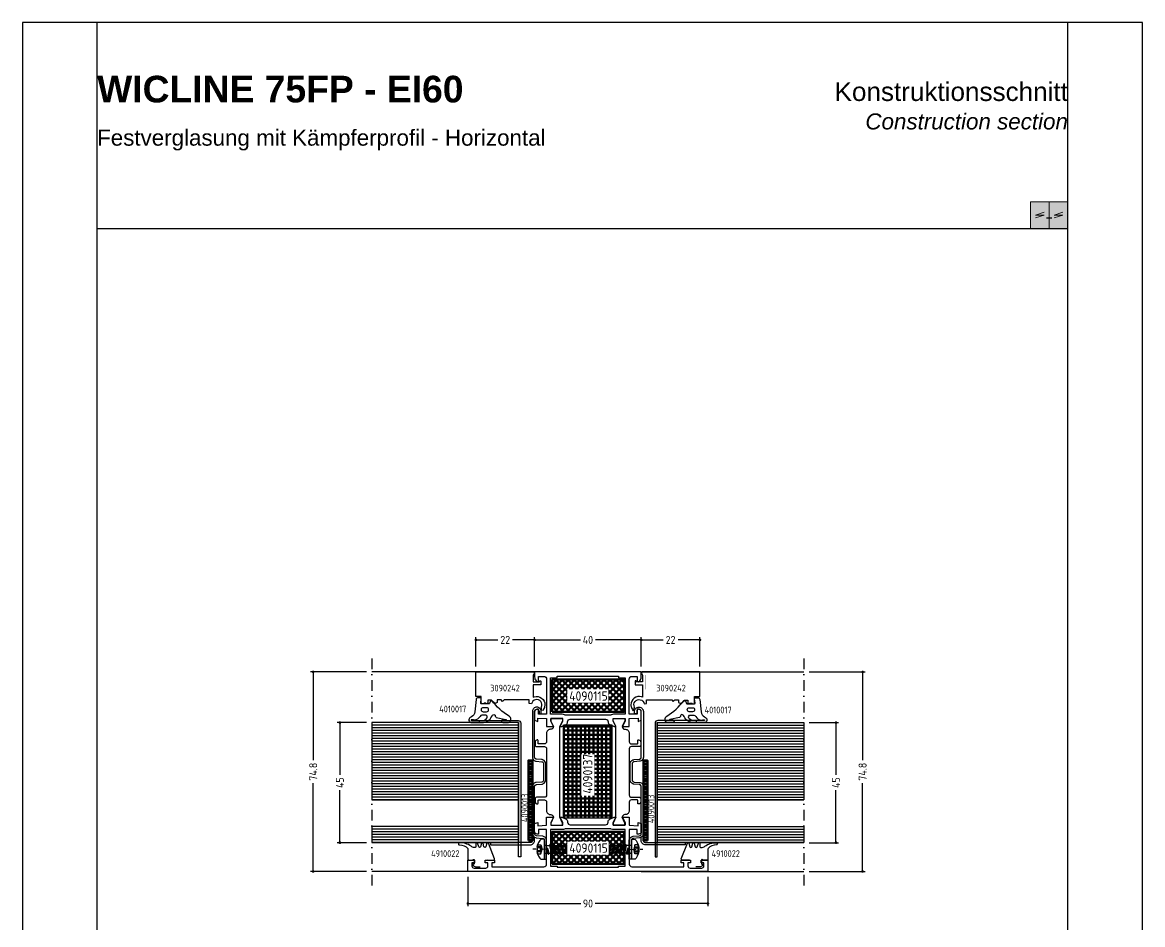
# Model space of a CAD drawing. Header units: millimetres. Extents: x 415 to 4125, y 1522 to 2116.
# Drawn here: x 1354.6 to 1774.6, y 1777.7 to 2115.9 of the extents above; entities that cross this region are included whole.
import ezdxf

# ---------------------------------------------------------------- set-up
doc = ezdxf.new("R2010")
doc.units = ezdxf.units.MM
for name, pattern in [('AM_ISO02W050', [7.5, 6, -1.5]), ('AM_ISO08W050', [18, 12, -1.5, 3, -1.5]), ('DASHDOT', [8, 4, -2, 0, -2])]:
    doc.linetypes.add(name, pattern=pattern)
for name, color, linetype in [('04TXT', 2, 'Continuous'), ('AM_1', 2, 'Continuous'), ('AM_3', 6, 'AM_ISO02W050'), ('AM_6', 2, 'Continuous'), ('AM_7', 4, 'AM_ISO08W050'), ('CENTER', 7, 'Continuous'), ('DUENN', 7, 'Continuous'), ('GLAS', 7, 'Continuous'), ('PROFILE', 7, 'Continuous'), ('TEXT', 7, 'Continuous'), ('THICKNESS2', 7, 'Continuous'), ('WBC-GER-ENG', 7, 'Continuous')]:
    doc.layers.add(name, color=color, linetype=linetype)
for name, color, linetype, lineweight in [('AM_0', 7, 'Continuous', 50), ('AM_5', 3, 'Continuous', 25), ('AM_C', 2, 'Continuous', 50), ('AM_D', 7, 'Continuous', 50), ('Cont2', 2, 'Continuous', 25), ('Cont3', 70, 'Continuous', 18), ('Cont4', 10, 'Continuous', 13)]:
    doc.layers.add(name, color=color, linetype=linetype, lineweight=lineweight)
doc.layers.add('BOUND_EXT', color=30, linetype='Continuous', plot=False)
doc.layers.add('BOUND_INT', color=30, linetype='Continuous', plot=False)
doc.styles.add('HBS_DIMTEXTSTYLE', font='isocp.shx')
doc.styles.get("Standard").update_dxf_attribs({"font": 'ISOCP.SHX'})
doc.styles.add('SWISS', font='swiss.ttf')
doc.styles.add('SWISSB', font='swissb.ttf')
doc.dimstyles.new('HBS_Cata_1-1', dxfattribs={"dimtxt": 3, "dimasz": 1, "dimexe": 1, "dimexo": 2, "dimgap": 1, "dimtad": 0, "dimtoh": 1, "dimdec": 1, "dimdsep": 46, "dimtxsty": 'HBS_DIMTEXTSTYLE', "dimblk": 'DOT', "dimcen": 0, "dimclrd": 256, "dimclre": 256, "dimclrt": 2, "dimadec": 0, "dimazin": 2, "dimtp": 0.1, "dimtm": 0.1, "dimtfac": 0.7, "dimtdec": 1, "dimtmove": 0, "dimatfit": 3, "dimldrblk": 'NONE', "dimfxl": 1, "dimlwd": -1, "dimlwe": -1, "dimarcsym": 1})

# ---------------------------------------------------------------- blocks, each defined once
blk = doc.blocks.new('$$_EX')
at = {"layer": 'BOUND_EXT'}
for p, q in [((210, 297), (0, 297)), ((0, 297), (0, 0)), ((210, 0), (210, 297)), ((0, 0), (210, 0))]:
    blk.add_line(p, q, dxfattribs=at)
blk = doc.blocks.new('WI1910175_255_255')
at = {"linetype": 'Continuous'}
for points in [[(17.7, 0.221601), (17.7, -6.6, 0.414214), (18.7, -7.6), (18.856087, -7.6, -0.294108), (19.766453, -8.186197), (20.5, -9.8), (20.5, -9.8), (20.5, -10.5), (18.3, -9.5), (17.5, -9.5), (17.5, -13.9), (18.3, -13.9), (20.5, -12.9), (20.5, -15.499999), (17.5, -15.5), (17.279263, -18.8), (18.58563, -18.8), (18.148865, -20), (15.2, -20, -0.414214), (14.2, -19), (14.2, -18.5), (15.9, -18.5), (15.9, -15.5), (3, -15.5, 0.414214), (2, -16.5), (2, -36), (3.5, -36), (3.5, -35), (4.5, -35), (4.5, -38.5), (3.5, -38.5), (3.5, -37.5), (2.3, -37.5, 0.414214), (1.5, -38.3), (1.5, -42.7, 0.414214), (2.3, -43.5), (3.5, -43.5), (3.5, -42.5), (4.5, -42.5), (4.5, -45), (0.2, -45), (0.2, 45), (4.5, 45), (4.5, 42.5), (3.5, 42.5), (3.5, 43.5), (2.3, 43.5, 0.414214), (1.5, 42.7), (1.5, 38.3, 0.414214), (2.3, 37.5), (3.5, 37.5), (3.5, 38.5), (4.5, 38.5), (4.5, 35), (3.5, 35), (3.5, 36), (2, 36), (2, 16.5, 0.414214), (3, 15.5), (15.9, 15.5), (15.9, 18.5), (14.2, 18.5), (14.2, 19, -0.414214), (15.2, 20), (18.148865, 20), (18.58563, 18.8), (17.279263, 18.8), (17.5, 15.5), (20.5, 15.499999), (20.5, 12.9), (18.3, 13.9), (17.5, 13.9), (17.5, 9.5), (18.3, 9.5), (20.5, 10.5), (20.5, 9.8), (19.766453, 8.186197, -0.294108), (18.856087, 7.6), (18.7, 7.6, 0.414214), (17.7, 6.6), (17.7, 0.221601)], [(57.3, -0.17892), (57.3, -6.6, -0.414214), (56.3, -7.6), (56.143913, -7.6, 0.294108), (55.233547, -8.186197), (54.5, -9.8), (54.5, -9.8), (54.5, -10.5), (56.7, -9.5), (57.5, -9.5), (57.5, -13.9), (56.7, -13.9), (54.5, -12.9), (54.5, -15.499999), (57.5, -15.5), (57.720737, -18.8), (56.41437, -18.8), (56.851135, -20), (60, -20, 0.414214), (61, -19), (61, -18.5), (59.1, -18.5), (59.1, -15.5), (72.3, -15.5, -0.414214), (73.3, -16.5), (73.3, -18.5), (71.5, -18.5), (71.287868, -19.012132), (71.689949, -19.414214, 0.198912), (73.104163, -20), (75, -20), (75, 20), (73.104163, 20, 0.198912), (71.689949, 19.414214), (71.287868, 19.012132), (71.5, 18.5), (73.3, 18.5), (73.3, 16.5, -0.414214), (72.3, 15.5), (59.1, 15.5), (59.1, 18.5), (61, 18.5), (61, 19, 0.414214), (60, 20), (56.851135, 20), (56.41437, 18.8), (57.720737, 18.8), (57.5, 15.5), (54.5, 15.499999), (54.5, 12.9), (56.7, 13.9), (57.5, 13.9), (57.5, 9.5), (56.7, 9.5), (54.5, 10.5), (54.5, 9.8), (55.233547, 8.186197, 0.294108), (56.143913, 7.6), (56.3, 7.6, -0.414214), (57.3, 6.6), (57.3, -0.17892)], [(16.2, 0.107167), (16.2, 8.330909, 0.112281), (16.101639, 8.763398, -0.112281), (15.9, 9.65), (15.9, 14), (2.2, 14), (2.2, 14), (2.2, 11.5), (1.8, 11.5), (1.8, -11.5), (2.2, -11.5), (2.2, -14), (15.9, -14), (15.9, -9.65, -0.112281), (16.101639, -8.763398, 0.112281), (16.2, -8.330909), (16.2, 0.107167)], [(58.8, -0.17892), (58.8, 8.330909, -0.112281), (58.898361, 8.763398, 0.112281), (59.1, 9.65), (59.1, 14), (72.8, 14), (72.8, 11.5), (72.8, 11.5), (73.4, 11.5), (73.4, -11.5), (72.8, -11.5), (72.8, -14), (59.1, -14), (59.1, -9.65, 0.112281), (58.898361, -8.763398, -0.112281), (58.8, -8.330909), (58.8, -0.17892)]]:
    blk.add_lwpolyline(points, format="xyb", dxfattribs=at)
at = {"color": 7, "linetype": 'Continuous'}
for points, format in [([(34.34015, 10.5), (54.5, 10.5), (54.5, 10.450216), (56.5, 9.45), (57.5, 9.45), (57.5, 13.95), (56.5, 13.95), (54.5, 12.949784), (54.5, 12.9), (54.5, 12.9, -0.414214), (53.5, 13.9), (53.5, 14, 0.414214), (52, 15.5), (48.8, 15.5, -0.414214), (48, 16.3), (48, 18.5, -0.414214), (48.2, 18.7), (49.3, 18.7, 0.414214), (49.5, 18.9), (49.5, 19, 0.414214), (48.7, 19.8), (47.5, 19.8, 0.414214), (47, 19.3), (47, 16.3, -0.414214), (46.2, 15.5), (28.8, 15.5, -0.414214), (28, 16.3), (28, 19.3, 0.414214), (27.5, 19.8), (26.3, 19.8, 0.414214), (25.5, 19), (25.5, 18.9, 0.414214), (25.7, 18.7), (26.8, 18.7, -0.414214), (27, 18.5), (27, 16.3, -0.414214), (26.2, 15.5), (23, 15.5, 0.414214), (21.5, 14), (21.5, 13.9, -0.414214), (20.5, 12.9), (20.5, 12.949784), (18.5, 13.95), (17.5, 13.95), (17.5, 9.45), (18.5, 9.45), (20.5, 10.450216), (20.5, 10.5), (34.34015, 10.5)], "xyb"), ([(29.7, 13.038269, 0, 0, 0), (29.7, 11.7, 0, 0, -0.414214), (29.2, 11.2, 0, 0, 0), (23.5, 11.2, 0, 0, -0.414214), (23, 11.7, 0, 0, 0), (23, 11.7, 0, 0, 0), (23, 14.3, 0, 0, -0.414214), (23.5, 14.8, 0, 0, 0), (29.2, 14.8, 0, 0, -0.414214), (29.7, 14.3, 0, 0, 0), (29.7, 13.038269, 0.1, 0.1, 0)], "xyseb"), ([(30.4, 13.038269, 0, 0, 0), (30.4, 14.3, 0, 0, -0.414214), (30.9, 14.8, 0, 0, 0), (36.65, 14.8, 0, 0, -0.414214), (37.15, 14.3, 0, 0, 0), (37.15, 13.038269, 0.1, 0.1, 0)], "xyseb"), ([(34.282912, 11.2, 0, 0, 0), (30.9, 11.2, 0, 0, -0.414214), (30.4, 11.7, 0, 0, 0), (30.4, 11.7, 0, 0, 0), (30.4, 13.038269, 0.1, 0.1, 0)], "xyseb"), ([(37.15, 13.038269, 0, 0, 0), (37.15, 11.7, 0, 0, -0.414214), (36.65, 11.2, 0, 0, 0), (34.282912, 11.2, 0.1, 0.1, 0)], "xyseb"), ([(37.85, 13.038269, 0, 0, 0), (37.85, 14.3, 0, 0, -0.414214), (38.35, 14.8, 0, 0, 0), (44.1, 14.8, 0, 0, -0.414214), (44.6, 14.3, 0, 0, 0), (44.6, 12.866617, 0.1, 0.1, 0)], "xyseb"), ([(44.6, 12.866617, 0, 0, 0), (44.6, 11.7, 0, 0, 0), (44.6, 11.7, 0, 0, -0.414214), (44.1, 11.2, 0, 0, 0), (38.35, 11.2, 0, 0, -0.414214), (37.85, 11.7, 0, 0, 0), (37.85, 13.038269, 0.1, 0.1, 0)], "xyseb"), ([(45.3, 12.8094, 0, 0, 0), (45.3, 14.3, 0, 0, -0.414214), (45.8, 14.8, 0, 0, 0), (51.5, 14.8, 0, 0, -0.414214), (52, 14.3, 0, 0, 0), (52, 11.7, 0, 0, -0.414214), (51.5, 11.2, 0, 0, 0), (45.8, 11.2, 0, 0, -0.414214), (45.3, 11.7, 0, 0, 0), (45.3, 11.7, 0, 0, 0), (45.3, 12.8094, 0.1, 0.1, 0)], "xyseb"), ([(33.309872, -10.5), (54.5, -10.5), (54.5, -10.450216), (56.5, -9.45), (57.5, -9.45), (57.5, -13.95), (56.5, -13.95), (54.5, -12.949784), (54.5, -12.9), (54.5, -12.9, 0.414214), (53.5, -13.9), (53.5, -14, -0.414214), (52, -15.5), (48.8, -15.5, 0.414214), (48, -16.3), (48, -18.5, 0.414214), (48.2, -18.7), (49.3, -18.7, -0.414214), (49.5, -18.9), (49.5, -19, -0.414214), (48.7, -19.8), (47.5, -19.8, -0.414214), (47, -19.3), (47, -16.3, 0.414214), (46.2, -15.5), (28.8, -15.5, 0.414214), (28, -16.3), (28, -19.3, -0.414214), (27.5, -19.8), (26.3, -19.8, -0.414214), (25.5, -19), (25.5, -18.9, -0.414214), (25.7, -18.7), (26.8, -18.7, 0.414214), (27, -18.5), (27, -16.3, 0.414214), (26.2, -15.5), (23, -15.5, -0.414214), (21.5, -14), (21.5, -13.9, 0.414214), (20.5, -12.9), (20.5, -12.949784), (18.5, -13.95), (17.5, -13.95), (17.5, -9.45), (18.5, -9.45), (20.5, -10.450216), (20.5, -10.5), (33.309872, -10.5)], "xyb"), ([(29.7, -13.224456, 0, 0, 0), (29.7, -11.7, 0, 0, 0.414214), (29.2, -11.2, 0, 0, 0), (23.5, -11.2, 0, 0, 0.414214), (23, -11.7, 0, 0, 0), (23, -11.7, 0, 0, 0), (23, -14.3, 0, 0, 0.414214), (23.5, -14.8, 0, 0, 0), (29.2, -14.8, 0, 0, 0.414214), (29.7, -14.3, 0, 0, 0), (29.7, -13.224456, 0.1, 0.1, 0)], "xyseb"), ([(33.596061, -11.2, 0, 0, 0), (30.9, -11.2, 0, 0, 0.414214), (30.4, -11.7, 0, 0, 0), (30.4, -11.7, 0, 0, 0), (30.4, -13.110022, 0.1, 0.1, 0)], "xyseb"), ([(37.15, -13.224456, 0, 0, 0), (37.15, -11.7, 0, 0, 0.414214), (36.65, -11.2, 0, 0, 0), (33.596061, -11.2, 0.1, 0.1, 0)], "xyseb"), ([(44.6, -13.052804, 0, 0, 0), (44.6, -11.7, 0, 0, 0), (44.6, -11.7, 0, 0, 0.414214), (44.1, -11.2, 0, 0, 0), (38.35, -11.2, 0, 0, 0.414214), (37.85, -11.7, 0, 0, 0), (37.85, -13.110022, 0.1, 0.1, 0)], "xyseb"), ([(45.3, -13.052804, 0, 0, 0), (45.3, -14.3, 0, 0, 0.414214), (45.8, -14.8, 0, 0, 0), (51.5, -14.8, 0, 0, 0.414214), (52, -14.3, 0, 0, 0), (52, -11.7, 0, 0, 0.414214), (51.5, -11.2, 0, 0, 0), (45.8, -11.2, 0, 0, 0.414214), (45.3, -11.7, 0, 0, 0), (45.3, -11.7, 0, 0, 0), (45.3, -13.052804, 0.1, 0.1, 0)], "xyseb"), ([(30.4, -13.110022, 0, 0, 0), (30.4, -14.3, 0, 0, 0.414214), (30.9, -14.8, 0, 0, 0), (36.65, -14.8, 0, 0, 0.414214), (37.15, -14.3, 0, 0, 0), (37.15, -13.224456, 0.1, 0.1, 0)], "xyseb"), ([(37.85, -13.110022, 0, 0, 0), (37.85, -14.3, 0, 0, 0.414214), (38.35, -14.8, 0, 0, 0), (44.1, -14.8, 0, 0, 0.414214), (44.6, -14.3, 0, 0, 0), (44.6, -13.052804, 0.1, 0.1, 0)], "xyseb")]:
    blk.add_lwpolyline(points, format=format, dxfattribs=at)
blk = doc.blocks.new('4090115x')
at = {"layer": 'AM_C'}
h = blk.add_hatch(dxfattribs=at)
h.set_pattern_fill('ANSI37', color=256, scale=0.5)
h.set_pattern_definition([(45, (1908.0058, 619.6753), (-1.12253, 1.12253), []), (135, (1908.0058, 619.6753), (-1.12253, -1.12253), [])])
h.paths.add_polyline_path([(1941.96, 636.34), (1941.96, 663.34), (1929.96, 663.34), (1929.96, 636.34)])
at = {"layer": 'AM_D', "color": 2}
blk.add_lwpolyline([(1941.96, 636.34), (1941.96, 663.34), (1929.96, 663.34), (1929.96, 636.34), (1941.96, 636.34)], close=True, dxfattribs=at)
at = {"layer": '04TXT', "insert": (1934.34, 642.74), "char_height": 3.5, "attachment_point": 1, "rotation": 90, "bg_fill": 3, "box_fill_scale": 1.2, "bg_fill_color": 256, "bg_fill_transparency": 0}
blk.add_mtext_dynamic_manual_height_columns('{\\C7;4090115}', width=13.9994, gutter_width=12.5, heights=[3.4], dxfattribs=at)
blk = doc.blocks.new('4090137_custom_wos')
blk.add_lwpolyline([(35.7, 9), (35.7, -9), (0.7, -9), (0.7, 9), (35.7, 9)], close=True)
blk = doc.blocks.new('4090137x')
at = {"layer": 'AM_C'}
h = blk.add_hatch(dxfattribs=at)
h.set_pattern_fill('NET', color=1, scale=0.5)
h.set_pattern_definition([(0, (-121.9446, -27.6104), (0, 1.5875), []), (90, (-121.9446, -27.6104), (-1.5875, 1e-16), [])])
h.paths.add_polyline_path([(1992.76, 607.79), (1992.76, 642.79), (1974.76, 642.79), (1974.76, 607.79)])
at = {"layer": 'AM_1', "rotation": 90}
blk.add_blockref('4090137_custom_wos', (1983.76, 607.09), dxfattribs=at)
at = {"layer": '04TXT', "insert": (1981.95, 617.02), "char_height": 3.5, "attachment_point": 1, "rotation": 90, "bg_fill": 3, "box_fill_scale": 1.2, "bg_fill_color": 256, "bg_fill_transparency": 0}
blk.add_mtext_dynamic_manual_height_columns('{\\C7;4090137}', width=13.9994, gutter_width=12.5, heights=[3.4], dxfattribs=at)
blk = doc.blocks.new('WI4910022')
at = {"linetype": 'Continuous'}
for points, format in [([(0, -7.384542), (0, -9.699781, 0.537715), (0.418, -9.975781), (6.318, -7.675781, 0.71283), (6.278, -7.109781), (4.977, -6.761781, -0.767327), (4.977, -6.037781), (6.278, -5.689781, 0.767327), (6.278, -5.109781), (4.961, -4.756781, -0.767327), (4.961, -4.075781), (6.278, -3.589781, 0.876976), (6.2, -2.999781), (5, -2.999781, -0.414214), (4.7, -2.699781), (4.7, -2.479781, -0.288751), (5.2, -1.180781, 0.150709), (6.444974, 3.166565, 1.016945), (5.644974, 3.153565, -0.221064), (4.326972, 0.049094, -0.039181), (3.703, 0.000219), (0.3, 0.000219, 0.414214), (0, -0.299781), (0, -1.615021), (0.187939, -2.131377, -0.520567), (0, -2.399781), (-1.33218, -2.399781, -0.36397), (-1.529142, -2.234511), (-1.576655, -1.965052, 0.594937), (-1.910016, -1.853511), (-2.122998, -2.052119, 0.208), (-2.6, -3.14915), (-2.6, -4.591673)], "xyb"), ([(-1.601403, -4.553482, 0, 0, 0.215574), (-1.909647, -3.76437, 0, 0, -0.717695), (-1.663439, -3.252018, 0, 0, 0), (-0.226878, -3.428405, 0, 0, -0.378866), (0.3, -4.023933, 0, 0, 0), (0.3, -4.97563, 0, 0, 0), (0.3, -4.97563, 0, 0, -0.378866), (-0.226878, -5.571158, 0, 0, 0), (-1.663439, -5.747545, 0, 0, -0.717695), (-1.909647, -5.235193, 0, 0, 0.188379), (-1.601403, -4.553482, 0.1, 0.1, 0)], "xyseb"), ([(2.565643, -4.199781, 0, 0, 0), (2.300038, -4.199781, 0, 0, -0.414214), (1.700038, -3.599781, 0, 0, 0), (1.700038, -2.399781, 0, 0, -0.414214), (2.300038, -1.799781, 0, 0, 0), (2.800038, -1.799781, 0, 0, -0.414214), (3.400038, -2.399781, 0, 0, 0), (3.400038, -3.599781, 0, 0, -0.414214), (2.800038, -4.199781, 0, 0, 0), (2.565643, -4.199781, 0.1, 0.1, 0)], "xyseb"), ([(-2.6, -4.591673, 0, 0, 0), (-2.6, -5.850413, 0, 0, 0.208), (-2.122998, -6.947444, 0, 0, 0), (-1.910016, -7.146052, 0, 0, 0.594937), (-1.576655, -7.034511, 0, 0, 0), (-1.529142, -6.765052, 0, 0, -0.36397), (-1.33218, -6.599781, 0, 0, 0), (0, -6.599781, 0, 0, -0.520567), (0.187939, -6.868186, 0, 0, 0), (0.108146, -7.087413, 0.1, 0.1, 0)], "xyseb"), ([(1.300038, -6.990217, 0, 0, 0), (1.300038, -6.299781, 0, 0, -0.414214), (1.800038, -5.799781, 0, 0, 0), (2.416841, -5.799781, 0.1, 0.1, 0)], "xyseb"), ([(2.416841, -5.799781, 0, 0, 0), (2.900038, -5.799781, 0, 0, -0.414214), (3.400038, -6.299781, 0, 0, 0), (3.400038, -6.734514, 0, 0, -0.30908), (2.763268, -7.666214, 0, 0, 0), (1.981653, -7.970932, 0, 0, -0.527791), (1.300038, -7.505083, 0, 0, 0), (1.300038, -6.990217, 0.1, 0.1, 0)], "xyseb")]:
    blk.add_lwpolyline(points, format=format, dxfattribs=at)
blk.add_lwpolyline([(0.108146, -7.087413), (0, -7.384543)], dxfattribs=at)
blk = doc.blocks.new('4080436_custom_wos')
blk.add_lwpolyline([(-26.97, 0.4, 0.004374), (-27, 0.42, 0.009393), (-27.04, 0.45, 0.008732), (-27.08, 0.48, 0.006678), (-27.11, 0.5, 0.005796), (-27.14, 0.53, 0.003775), (-27.17, 0.54, 0.00446), (-27.21, 0.56, 0.004745), (-27.24, 0.58, 0.004746), (-27.27, 0.6, 0.005446), (-27.31, 0.62, 0.006611), (-27.35, 0.64, 0.007175), (-27.39, 0.66, 0.007951), (-27.43, 0.68, 0.006443), (-27.47, 0.7, 0.006656), (-27.51, 0.71, 0.007901), (-27.55, 0.72, 0.007046), (-27.58, 0.73, 0.005573), (-27.62, 0.74, 0.006095), (-27.65, 0.75, 0.006961), (-27.7, 0.76, 0.006263), (-27.73, 0.77, 0.005895), (-27.77, 0.78, 0.004888), (-27.81, 0.78, 0.004858), (-27.85, 0.79, 0.005749), (-27.88, 0.79, 0.006349), (-27.92, 0.8, 0.006609), (-27.96, 0.8, 0.006539), (-28, 0.8, 0.006195), (-28.04, 0.8), (-48.2, 0.8, -0.414214), (-49, 1.6), (-49, 16.5), (-49.8, 16.5), (-49.8, 1.6, 0.414214), (-48.2, 0), (-46.99, 0, 0.109506), (-47.19, -0.66), (-47.4, -2.97, -0.388866), (-48.19, -3.7), (-55.2, -3.7), (-55.2, -4.5), (-48.19, -4.5, 0.388866), (-46.6, -3.04), (-46.4, -0.73, -0.388866), (-45.6, 0), (-28.04, 0, -0.031191), (-27.94, -0.01, -0.032117), (-27.84, -0.03, -0.034113), (-27.74, -0.06, -0.033448), (-27.64, -0.11, -0.033036), (-27.55, -0.17, -0.034054), (-27.47, -0.24, -0.033669), (-27.4, -0.32, -0.0353), (-27.34, -0.41, -0.035248), (-27.29, -0.51, -0.034082), (-27.26, -0.62, -0.035248), (-27.24, -0.73), (-27.06, -2.74, 0.009909), (-27.06, -2.8, 0.007889), (-27.05, -2.86, 0.008695), (-27.04, -2.91, 0.00948), (-27.03, -2.97, 0.009796), (-27.01, -3.03, 0.009634), (-27, -3.08, 0.009059), (-26.97, -3.14, 0.316051), (-25.47, -4.2), (-19.48, -4.2, 0.316051), (-17.98, -3.14, 0.010145), (-17.96, -3.08, 0.008062), (-17.94, -3.03, 0.008782), (-17.92, -2.97, 0.009483), (-17.91, -2.92, 0.009718), (-17.9, -2.86, 0.009471), (-17.89, -2.8, 0.008803), (-17.89, -2.74), (-17.71, -0.73, -0.025271), (-17.7, -0.65, -0.025635), (-17.68, -0.57, -0.025685), (-17.65, -0.49, -0.025804), (-17.62, -0.42, -0.025802), (-17.57, -0.35, -0.024503), (-17.53, -0.29, -0.024568), (-17.47, -0.23, -0.024904), (-17.41, -0.18, -0.025509), (-17.35, -0.13, -0.025192), (-17.28, -0.09, -0.046587), (-17.13, -0.03, -0.024117), (-17.06, -0.01, -0.023804), (-16.99, 0, -0.023114), (-16.91, 0), (0.2, 0, -0.414214), (1, -0.8), (1, -0.9, -0.414214), (0.2, -1.7), (-0.7, -1.7), (-0.7, -2.5), (0.2, -2.5, 0.414214), (1.8, -0.9), (1.8, -0.8, 0.414214), (0.2, 0.8), (-16.91, 0.8, 0.006823), (-16.95, 0.8, 0.006631), (-16.99, 0.8, 0.006434), (-17.04, 0.8, 0.006371), (-17.08, 0.79, 0.006494), (-17.12, 0.79, 0.006197), (-17.16, 0.78, 0.006224), (-17.2, 0.77, 0.00638), (-17.24, 0.77, 0.006071), (-17.28, 0.76, 0.005434), (-17.32, 0.75, 0.005653), (-17.36, 0.74, 0.007587), (-17.4, 0.72, 0.009381), (-17.44, 0.71, 0.008193), (-17.49, 0.69, 0.00629), (-17.53, 0.68, 0.006974), (-17.57, 0.66, 0.005712), (-17.61, 0.64, 0.00638), (-17.65, 0.62, 0.005872), (-17.68, 0.6, 0.006229), (-17.72, 0.58, 0.00628), (-17.76, 0.55, 0.007), (-17.8, 0.53, 0.00673), (-17.84, 0.5, 0.005989), (-17.87, 0.48, 0.008282), (-17.91, 0.45, 0.009345), (-17.94, 0.42, 0.006288), (-17.98, 0.4, 0.191525), (-18.51, -0.66), (-18.68, -2.67, -0.388765), (-19.48, -3.4), (-25.47, -3.4, -0.388765), (-26.27, -2.67), (-26.44, -0.66, 0.191525), (-26.97, 0.4)], format="xyb", close=True)
blk.add_arc((-45.6, -0.8), 1.6, 90, 150)
blk = doc.blocks.new('WS4070448')
for p, q in [((45.28, 178.42), (45.28, 176.06)), ((45.28, 178.42), (48.18, 178.42)), ((48.18, 176.06), (48.18, 178.42)), ((45.28, 176.06), (46.73, 174.42)), ((46.73, 174.42), (48.18, 176.06))]:
    blk.add_line(p, q)
blk.add_lwpolyline([(50.05, 189.18, 0.314856), (43.41, 189.18, 0.244912), (42.98, 188.36), (42.98, 187.42), (50.48, 187.42), (50.48, 188.36, 0.244912), (50.05, 189.18, 0.138291)], format="xyb")
for points in [[(44.78, 185.92), (45.28, 185.63), (46.73, 185.98), (47.23, 186.35), (46.73, 186.55), (45.28, 186.21)], [(44.78, 184.52), (45.28, 184.23), (48.18, 184.92), (48.68, 185.21), (48.18, 185.5), (45.28, 184.81)], [(44.78, 183.12), (45.28, 182.83), (48.18, 183.52), (48.68, 183.81), (48.18, 184.1), (45.28, 183.41)], [(44.78, 181.72), (45.28, 181.43), (48.18, 182.12), (48.68, 182.41), (48.18, 182.7), (45.28, 182.01)], [(44.78, 180.32), (45.28, 180.03), (48.18, 180.72), (48.68, 181.01), (48.18, 181.3), (45.28, 180.61)], [(44.78, 178.92), (45.28, 178.63), (48.18, 179.32), (48.68, 179.61), (48.18, 179.9), (45.28, 179.21)]]:
    blk.add_lwpolyline(points, close=True)
for points in [[(44.78, 185.92), (47.23, 186.35)], [(44.78, 184.52), (48.68, 185.21)], [(45.28, 186.92), (45.28, 186.21)], [(45.28, 185.63), (45.28, 185.21)], [(45.28, 185.63), (45.28, 184.81)], [(45.28, 185.63), (45.28, 184.81)], [(48.18, 186.92), (48.18, 185.5)], [(48.18, 184.92), (48.18, 184.1)], [(44.78, 183.12), (48.68, 183.81)], [(44.78, 181.72), (48.68, 182.41)], [(44.78, 180.32), (48.68, 181.01)], [(45.28, 184.23), (45.28, 183.41)], [(45.28, 182.83), (45.28, 182.01)], [(45.28, 181.43), (45.28, 180.61)], [(48.18, 183.52), (48.18, 182.7)], [(48.18, 182.12), (48.18, 181.3)], [(48.18, 180.72), (48.18, 179.9)], [(44.78, 178.92), (48.68, 179.61)], [(45.28, 180.03), (45.28, 179.21)], [(45.28, 178.63), (45.28, 178.42)], [(45.28, 177.23), (45.28, 176.41)], [(47.93, 178.42), (47.93, 176.17), (46.76, 174.78)], [(48.18, 179.32), (48.18, 178.42)], [(48.18, 177.92), (48.18, 177.1)]]:
    blk.add_lwpolyline(points)
for centre, radius, start, end in [((44.78, 186.92), 0.5, 0, 90), ((48.68, 186.92), 0.5, 90, 180), ((45.27, 174.59), 1.47, 353.4244, 89.6688)]:
    blk.add_arc(centre, radius, start, end)
at = {"layer": 'AM_3'}
for p, q in [((45.76, 188.75), (45.76, 190.14)), ((46.17, 188.75), (46.17, 190.03)), ((47.29, 188.75), (47.29, 190.03)), ((47.7, 188.75), (47.7, 190.14))]:
    blk.add_line(p, q, dxfattribs=at)
for points in [[(45.08, 189.98), (45.08, 188.75)], [(48.38, 189.98), (48.38, 188.75)], [(45.08, 188.75), (46.73, 188.31)], [(48.38, 188.75), (46.73, 188.31)]]:
    blk.add_lwpolyline(points, dxfattribs=at)
for centre, radius, start, end in [((45.14, 191.26), 1.28, 267.2848, 298.8872), ((46.73, 192.91), 2.94, 250.6988, 289.3012), ((48.32, 191.26), 1.28, 241.1128, 272.7152), ((45.42, 189.91), 1.21, 253.6643, 286.3357), ((46.73, 198.84), 10.13, 264.4948, 275.5052), ((48.04, 189.91), 1.21, 253.6643, 286.3357)]:
    blk.add_arc(centre, radius, start, end, dxfattribs=at)
at = {"layer": 'AM_7'}
blk.add_line((46.71, 172.66), (46.73, 191.72), dxfattribs=at)
blk = doc.blocks.new('4080257_custom_wos')
blk.add_lwpolyline([(0.8, 0.2, -0.414214), (-0.2, -0.8), (-50.3, -0.8), (-50.3, 0), (-0.2, 0, 0.414214), (0, 0.2), (0, 14.7), (0.8, 14.7), (0.8, 0.2)], format="xyb", close=True)
blk = doc.blocks.new('30x1.5')
at = {"layer": 'AM_C'}
h = blk.add_hatch(dxfattribs=at)
h.set_pattern_fill('LINE', color=256, scale=0.3, angle=90)
h.set_pattern_definition([(90, (2674.2662, 640.5052), (-0.9525, 6e-17), [])])
h.paths.add_polyline_path([(2684.27, 641.71), (2684.27, 640.21), (2714.27, 640.21), (2714.27, 641.71)])
blk.add_lwpolyline([(2684.27, 641.71), (2684.27, 640.21), (2714.27, 640.21), (2714.27, 641.71)], close=True, dxfattribs=at)
blk = doc.blocks.new('WI3090242_255_255')
at = {"linetype": 'Continuous'}
for points, format in [([(-11.5, 20), (-9.2, 20), (-9.2, 22), (0, 22), (0, 0.3), (-0.45, 0.040192), (-1.24641, 0.5), (-3.7, 0.5), (-3.7, -1.9), (-3.5, -1.9, -1), (-3.5, -2.3), (-4.9, -2.3), (-4.9, 0.5), (-6.580485, 0.5)], "xyb"), ([(-6.580485, 0.5), (-9.456587, 0.5), (-9.337115, 0.111765, -0.504614), (-12.300001, -3.9, -0.120349), (-13.668323, -3.507256, 0.072063), (-14.468774, -3.192011), (-14.4, -2.6), (-13.495213, -2.6), (-13.334818, -2.458545), (-13.212628, -2.523256, 1.162392), (-11.937065, 1.115927), (-11.854068, 2), (-10.5, 2), (-10.5, 11.417157), (-11.082843, 12), (-10.5, 12.582843), (-10.5, 14), (-11.5, 14), (-11.883022, 14.821394), (-10.6, 16.35044), (-10.6, 17.5), (-11.7, 17.5), (-11.933518, 17.988332, 0.339409), (-11.903971, 19.205369, -0.613429), (-11.5, 20)], "xyb"), ([(-6.580485, 1.7, 0.1, 0.1, 0), (-1.2, 1.7, 0, 0, 0), (-1.2, 20.8, 0, 0, 0), (-8, 20.8, 0, 0, 0), (-8, 19.1, 0, 0, 0), (-8, 19.1, 0, 0, -0.414214), (-8.3, 18.8, 0, 0, 0), (-9.5, 18.8, 0, 0, 0), (-9.5, 1.7, 0, 0, 0), (-6.580485, 1.7, 0.1, 0.1, 0)], "xyseb")]:
    blk.add_lwpolyline(points, format=format, dxfattribs=at)
blk = doc.blocks.new('WI4010017_252_252')
at = {"linetype": 'Continuous'}
for points in [[(-3.47175, 2.422849, -0.240056), (-5.376381, 3.657427), (-5.644, 4.12, 0.767327), (-7.51, 3.62), (-7.51, -0.349, 0.286745), (-5.263, -3.944), (-4.861, -4.14, -0.149451), (-4.733, -4.259), (-4.577, -4.53, -0.57735), (-5.01, -5.28), (-5.132603, -5.28), (-5.173206, -5.305874, 0.158399), (-5.556307, -5.595998), (-6.371855, -9.276574, -0.113567), (-6.429677, -9.398061, -0.190093), (-6.510385, -9.193232), (-6.51, -8.11996, 1), (-7.51, -8.119601), (-7.51074, -10.181154, 0.009709), (-7.51, -10.219981, 0.587918), (-5.076012, -10.468668, -0.091591), (0.808851, -3.934984, 0.553622), (0.702606, -3.437713), (-0.302606, -3.071846, -0.315299), (-0.5, -2.789938), (-0.5, -0.1, -0.449698), (-0.164202, 0.197856), (1.464202, 0.002144, 0.449698), (1.8, 0.3), (1.8, 1.1565, 0.354573), (1.165065, 1.939286), (-3.47175, 2.422849)], [(-4.715, -0.285, 0.292811), (-5.171, 0.444, -0.290987), (-6.61, 2.708), (-6.61, 2.92), (-6.51, 2.92, 0.414214), (-6.41, 3.02), (-6.41, 3.62, 0.414214), (-6.51, 3.72), (-6.61, 3.72, 0.414214), (-6.71, 3.62), (-6.71, -0.483, 0.244698), (-5.857, -2.121), (-5.812, -2.153, 0.673804), (-4.723, -1.448), (-4.715, -0.285)], [(-1.91, -0.73, 1), (-3.41, -0.73), (-3.41, -2.03, 1), (-1.91, -2.03), (-1.91, -0.73)]]:
    blk.add_lwpolyline(points, format="xyb", close=True, dxfattribs=at)
blk = doc.blocks.new('_Dot')
at = {"color": 0, "linetype": 'ByBlock', "lineweight": -2}
blk.add_line((-0.5, 0), (-1, 0), dxfattribs=at)
at = {"color": 0, "linetype": 'ByBlock', "const_width": 0.5}
blk.add_lwpolyline([(-0.25, 0, 1), (0.25, 0, 1)], format="xyb", close=True, dxfattribs=at)
blk = doc.blocks.new('*D284')
at = {"layer": 'AM_5', "transparency": 16777216}
for p, q in [((1483.64, 1853.41), (1472.64, 1853.41)), ((1473.64, 1852.41), (1473.64, 1833.78)), ((1473.64, 1809.41), (1473.64, 1828.05)), ((1483.64, 1808.41), (1472.64, 1808.41))]:
    blk.add_line(p, q, dxfattribs=at)
at = {"layer": 'Defpoints', "color": 0, "transparency": 16777216}
for p in [(1485.64, 1853.41), (1473.64, 1808.41), (1485.64, 1808.41)]:
    blk.add_point(p, dxfattribs=at)
at = {"layer": 'AM_5', "transparency": 16777216}
for p, rotation in [((1473.64, 1853.41), 90), ((1473.64, 1808.41), 270)]:
    blk.add_blockref('_Dot', p, dxfattribs=dict(at, rotation=rotation))
at = {"layer": 'AM_5', "color": 2, "transparency": 16777216, "insert": (1473.64, 1830.91), "char_height": 3, "attachment_point": 5, "rotation": 90, "style": 'HBS_DIMTEXTSTYLE'}
blk.add_mtext('45', dxfattribs=at)
blk = doc.blocks.new('_None')
blk = doc.blocks.new('*D285')
at = {"layer": 'AM_5', "transparency": 16777216}
for p, q in [((1483.64, 1872.41), (1462.64, 1872.41)), ((1463.64, 1871.41), (1463.64, 1839.31)), ((1463.64, 1798.61), (1463.64, 1830.71)), ((1483.64, 1797.61), (1462.64, 1797.61))]:
    blk.add_line(p, q, dxfattribs=at)
at = {"layer": 'Defpoints', "color": 0, "transparency": 16777216}
for p in [(1485.64, 1872.41), (1463.64, 1797.61), (1485.64, 1797.61)]:
    blk.add_point(p, dxfattribs=at)
at = {"layer": 'AM_5', "transparency": 16777216}
for p, rotation in [((1463.64, 1872.41), 90), ((1463.64, 1797.61), 270)]:
    blk.add_blockref('_Dot', p, dxfattribs=dict(at, rotation=rotation))
at = {"layer": 'AM_5', "color": 2, "transparency": 16777216, "insert": (1463.64, 1835.01), "char_height": 3, "attachment_point": 5, "rotation": 90, "style": 'HBS_DIMTEXTSTYLE'}
blk.add_mtext('74.8', dxfattribs=at)
blk = doc.blocks.new('*D286')
at = {"layer": 'AM_5', "transparency": 16777216}
for p, q in [((1649.64, 1853.41), (1660.64, 1853.41)), ((1659.64, 1852.41), (1659.64, 1833.78)), ((1659.64, 1809.41), (1659.64, 1828.05)), ((1649.64, 1808.41), (1660.64, 1808.41))]:
    blk.add_line(p, q, dxfattribs=at)
at = {"layer": 'Defpoints', "color": 0, "transparency": 16777216}
for p in [(1647.64, 1853.41), (1647.64, 1808.41), (1659.64, 1808.41)]:
    blk.add_point(p, dxfattribs=at)
at = {"layer": 'AM_5', "transparency": 16777216}
for p, rotation in [((1659.64, 1853.41), 90), ((1659.64, 1808.41), 270)]:
    blk.add_blockref('_Dot', p, dxfattribs=dict(at, rotation=rotation))
at = {"layer": 'AM_5', "color": 2, "transparency": 16777216, "insert": (1659.64, 1830.91), "char_height": 3, "attachment_point": 5, "rotation": 90, "style": 'HBS_DIMTEXTSTYLE'}
blk.add_mtext('45', dxfattribs=at)
blk = doc.blocks.new('*D287')
at = {"layer": 'AM_5', "transparency": 16777216}
for p, q in [((1649.64, 1872.41), (1670.64, 1872.41)), ((1669.64, 1871.41), (1669.64, 1839.31)), ((1669.64, 1798.61), (1669.64, 1830.71)), ((1649.64, 1797.61), (1670.64, 1797.61))]:
    blk.add_line(p, q, dxfattribs=at)
at = {"layer": 'Defpoints', "color": 0, "transparency": 16777216}
for p in [(1647.64, 1872.41), (1647.64, 1797.61), (1669.64, 1797.61)]:
    blk.add_point(p, dxfattribs=at)
at = {"layer": 'AM_5', "transparency": 16777216}
for p, rotation in [((1669.64, 1872.41), 90), ((1669.64, 1797.61), 270)]:
    blk.add_blockref('_Dot', p, dxfattribs=dict(at, rotation=rotation))
at = {"layer": 'AM_5', "color": 2, "transparency": 16777216, "insert": (1669.64, 1835.01), "char_height": 3, "attachment_point": 5, "rotation": 90, "style": 'HBS_DIMTEXTSTYLE'}
blk.add_mtext('74.8', dxfattribs=at)
blk = doc.blocks.new('*D288')
at = {"layer": 'AM_5', "transparency": 16777216}
for p, q in [((1521.64, 1795.61), (1521.64, 1784.61)), ((1611.64, 1795.61), (1611.64, 1784.61)), ((1522.64, 1785.61), (1563.93, 1785.61)), ((1610.64, 1785.61), (1569.35, 1785.61))]:
    blk.add_line(p, q, dxfattribs=at)
at = {"layer": 'Defpoints', "color": 0, "transparency": 16777216}
for p in [(1521.64, 1797.61), (1611.64, 1797.61), (1611.64, 1785.61)]:
    blk.add_point(p, dxfattribs=at)
at = {"layer": 'AM_5', "transparency": 16777216, "rotation": 180}
blk.add_blockref('_Dot', (1521.64, 1785.61), dxfattribs=at)
at = {"layer": 'AM_5', "transparency": 16777216}
blk.add_blockref('_Dot', (1611.64, 1785.61), dxfattribs=at)
at = {"layer": 'AM_5', "color": 2, "transparency": 16777216, "insert": (1566.64, 1785.61), "char_height": 3, "attachment_point": 5, "style": 'HBS_DIMTEXTSTYLE'}
blk.add_mtext('90', dxfattribs=at)
blk = doc.blocks.new('*D289')
at = {"layer": 'AM_5', "transparency": 16777216}
for p, q in [((1524.64, 1874.41), (1524.64, 1885.41)), ((1525.64, 1884.41), (1532.86, 1884.41)), ((1545.64, 1884.41), (1538.42, 1884.41)), ((1546.64, 1874.41), (1546.64, 1885.41))]:
    blk.add_line(p, q, dxfattribs=at)
at = {"layer": 'Defpoints', "color": 0, "transparency": 16777216}
for p in [(1546.64, 1884.41), (1524.64, 1872.41), (1546.64, 1872.41)]:
    blk.add_point(p, dxfattribs=at)
at = {"layer": 'AM_5', "transparency": 16777216, "rotation": 180}
blk.add_blockref('_Dot', (1524.64, 1884.41), dxfattribs=at)
at = {"layer": 'AM_5', "transparency": 16777216}
blk.add_blockref('_Dot', (1546.64, 1884.41), dxfattribs=at)
at = {"layer": 'AM_5', "color": 2, "transparency": 16777216, "insert": (1535.64, 1884.41), "char_height": 3, "attachment_point": 5, "style": 'HBS_DIMTEXTSTYLE'}
blk.add_mtext('22', dxfattribs=at)
blk = doc.blocks.new('*D290')
at = {"layer": 'AM_5', "transparency": 16777216}
for p, q in [((1546.64, 1874.41), (1546.64, 1885.41)), ((1547.64, 1884.41), (1563.84, 1884.41)), ((1585.64, 1884.41), (1569.44, 1884.41)), ((1586.64, 1874.41), (1586.64, 1885.41))]:
    blk.add_line(p, q, dxfattribs=at)
at = {"layer": 'Defpoints', "color": 0, "transparency": 16777216}
for p in [(1586.64, 1884.41), (1546.64, 1872.41), (1586.64, 1872.41)]:
    blk.add_point(p, dxfattribs=at)
at = {"layer": 'AM_5', "transparency": 16777216, "rotation": 180}
blk.add_blockref('_Dot', (1546.64, 1884.41), dxfattribs=at)
at = {"layer": 'AM_5', "transparency": 16777216}
blk.add_blockref('_Dot', (1586.64, 1884.41), dxfattribs=at)
at = {"layer": 'AM_5', "color": 2, "transparency": 16777216, "insert": (1566.64, 1884.41), "char_height": 3, "attachment_point": 5, "style": 'HBS_DIMTEXTSTYLE'}
blk.add_mtext('40', dxfattribs=at)
blk = doc.blocks.new('*D291')
at = {"layer": 'AM_5', "transparency": 16777216}
for p, q in [((1586.64, 1874.41), (1586.64, 1885.41)), ((1587.64, 1884.41), (1594.86, 1884.41)), ((1607.64, 1884.41), (1600.42, 1884.41)), ((1608.64, 1874.41), (1608.64, 1885.41))]:
    blk.add_line(p, q, dxfattribs=at)
at = {"layer": 'Defpoints', "color": 0, "transparency": 16777216}
for p in [(1608.64, 1884.41), (1586.64, 1872.41), (1608.64, 1872.41)]:
    blk.add_point(p, dxfattribs=at)
at = {"layer": 'AM_5', "transparency": 16777216, "rotation": 180}
blk.add_blockref('_Dot', (1586.64, 1884.41), dxfattribs=at)
at = {"layer": 'AM_5', "transparency": 16777216}
blk.add_blockref('_Dot', (1608.64, 1884.41), dxfattribs=at)
at = {"layer": 'AM_5', "color": 2, "transparency": 16777216, "insert": (1597.64, 1884.41), "char_height": 3, "attachment_point": 5, "style": 'HBS_DIMTEXTSTYLE'}
blk.add_mtext('22', dxfattribs=at)
blk = doc.blocks.new('Opening01')
at = {"layer": 'AM_0', "ltscale": 0.1}
h = blk.add_hatch(color=256, dxfattribs=at)
h.set_gradient(color1=(173, 173, 173), rotation=135, centered=1, tint=1, name='CURVED')
h.paths.add_polyline_path([(189, 258.4), (196, 258.4), (196, 268.4), (189, 268.4)])
at = {"layer": 'Cont3'}
blk.add_lwpolyline([(189, 258.4), (196, 258.4), (196, 268.4), (189, 268.4)], close=True, dxfattribs=at)
at = {"layer": 'Cont4'}
blk.add_lwpolyline([(190.9, 262.3), (194.1, 263.4), (190.9, 263.4), (194.1, 264.5)], dxfattribs=at)
blk = doc.blocks.new('Linie Konstruktionsschnitt')
at = {"layer": 'Cont2'}
blk.add_line((0, -1), (0, 1), dxfattribs=at)

msp = doc.modelspace()

# ---------------------------------------------------------------- linework, layer by layer
at = {"layer": 'BOUND_EXT'}
for p, q in [((1382.612, 1521.86), (1382.612, 2115.86)), ((1746.612, 1521.86), (1746.612, 2115.86))]:
    msp.add_line(p, q, dxfattribs=at)
at = {"layer": 'BOUND_INT'}
msp.add_line((1382.612, 2038.66), (1746.612, 2038.66), dxfattribs=at)
at = {"layer": 'CENTER', "linetype": 'DASHDOT'}
for p, q in [((1485.639, 1877.414), (1485.639, 1792.414)), ((1647.639, 1877.414), (1647.639, 1792.414))]:
    msp.add_line(p, q, dxfattribs=at)
at = {"layer": 'GLAS'}
for p, q in [((1540.639, 1853.414), (1485.639, 1853.414)), ((1540.639, 1852.414), (1485.639, 1852.414)), ((1540.639, 1853.414), (1540.639, 1808.414)), ((1592.639, 1853.414), (1647.639, 1853.414)), ((1592.639, 1853.414), (1592.639, 1808.414)), ((1592.639, 1852.414), (1647.639, 1852.414)), ((1540.639, 1851.414), (1485.639, 1851.414)), ((1540.639, 1850.414), (1485.639, 1850.414)), ((1540.639, 1849.414), (1485.639, 1849.414)), ((1540.639, 1848.414), (1485.639, 1848.414)), ((1592.639, 1851.414), (1647.639, 1851.414)), ((1592.639, 1850.414), (1647.639, 1850.414)), ((1592.639, 1849.414), (1647.639, 1849.414)), ((1592.639, 1848.414), (1647.639, 1848.414)), ((1540.639, 1847.414), (1485.639, 1847.414)), ((1540.639, 1846.414), (1485.639, 1846.414)), ((1540.639, 1845.414), (1485.639, 1845.414)), ((1540.639, 1844.414), (1485.639, 1844.414)), ((1592.639, 1847.414), (1647.639, 1847.414)), ((1592.639, 1846.414), (1647.639, 1846.414)), ((1592.639, 1845.414), (1647.639, 1845.414)), ((1592.639, 1844.414), (1647.639, 1844.414)), ((1540.639, 1843.414), (1485.639, 1843.414)), ((1540.639, 1842.414), (1485.639, 1842.414)), ((1540.639, 1841.414), (1485.639, 1841.414)), ((1540.639, 1840.414), (1485.639, 1840.414)), ((1592.639, 1843.414), (1647.639, 1843.414)), ((1592.639, 1842.414), (1647.639, 1842.414)), ((1592.639, 1841.414), (1647.639, 1841.414)), ((1592.639, 1840.414), (1647.639, 1840.414)), ((1540.639, 1839.414), (1485.639, 1839.414)), ((1540.639, 1838.414), (1485.639, 1838.414)), ((1540.639, 1837.414), (1485.639, 1837.414)), ((1540.639, 1836.414), (1485.639, 1836.414)), ((1540.639, 1835.414), (1485.639, 1835.414)), ((1592.639, 1839.414), (1647.639, 1839.414)), ((1592.639, 1838.414), (1647.639, 1838.414)), ((1592.639, 1837.414), (1647.639, 1837.414)), ((1592.639, 1836.414), (1647.639, 1836.414)), ((1592.639, 1835.414), (1647.639, 1835.414)), ((1540.639, 1834.414), (1485.639, 1834.414)), ((1540.639, 1833.414), (1485.639, 1833.414)), ((1540.639, 1832.414), (1485.639, 1832.414)), ((1540.639, 1831.414), (1485.639, 1831.414)), ((1592.639, 1834.414), (1647.639, 1834.414)), ((1592.639, 1833.414), (1647.639, 1833.414)), ((1592.639, 1832.414), (1647.639, 1832.414)), ((1592.639, 1831.414), (1647.639, 1831.414)), ((1540.639, 1830.414), (1485.639, 1830.414)), ((1540.639, 1829.414), (1485.639, 1829.414)), ((1540.639, 1828.414), (1485.639, 1828.414)), ((1540.639, 1827.414), (1485.639, 1827.414)), ((1592.639, 1830.414), (1647.639, 1830.414)), ((1592.639, 1829.414), (1647.639, 1829.414)), ((1592.639, 1828.414), (1647.639, 1828.414)), ((1592.639, 1827.414), (1647.639, 1827.414)), ((1540.639, 1826.414), (1485.639, 1826.414)), ((1540.639, 1825.414), (1485.639, 1825.414)), ((1540.639, 1824.414), (1485.639, 1824.414)), ((1592.639, 1826.414), (1647.639, 1826.414)), ((1592.639, 1825.414), (1647.639, 1825.414)), ((1592.639, 1824.414), (1647.639, 1824.414)), ((1540.639, 1814.414), (1485.639, 1814.414)), ((1592.639, 1814.414), (1647.639, 1814.414)), ((1540.639, 1813.414), (1485.639, 1813.414)), ((1540.639, 1812.414), (1485.639, 1812.414)), ((1540.639, 1811.414), (1485.639, 1811.414)), ((1540.639, 1810.414), (1485.639, 1810.414)), ((1592.639, 1813.414), (1647.639, 1813.414)), ((1592.639, 1812.414), (1647.639, 1812.414)), ((1592.639, 1811.414), (1647.639, 1811.414)), ((1592.639, 1810.414), (1647.639, 1810.414)), ((1540.639, 1809.414), (1485.639, 1809.414)), ((1540.639, 1808.414), (1485.639, 1808.414)), ((1592.639, 1809.414), (1647.639, 1809.414)), ((1592.639, 1808.414), (1647.639, 1808.414))]:
    msp.add_line(p, q, dxfattribs=at)
for points in [[(1540.639, 1853.414), (1485.639, 1853.414), (1485.639, 1824.414), (1540.639, 1824.414)], [(1592.639, 1853.414), (1647.639, 1853.414), (1647.639, 1824.414), (1592.639, 1824.414)], [(1540.639, 1814.414), (1485.639, 1814.414), (1485.639, 1808.414), (1540.639, 1808.414)], [(1592.639, 1814.414), (1647.639, 1814.414), (1647.639, 1808.414), (1592.639, 1808.414)]]:
    msp.add_lwpolyline(points, close=True, dxfattribs=at)
at = {"layer": 'THICKNESS2'}
for p, q in [((1546.639, 1872.414), (1485.639, 1872.414)), ((1586.639, 1872.414), (1647.639, 1872.414)), ((1546.639, 1797.614), (1485.639, 1797.614)), ((1586.639, 1797.614), (1647.639, 1797.614))]:
    msp.add_line(p, q, dxfattribs=at)

# ---------------------------------------------------------------- block references
at = {"rotation": 90}
for name, p in [('30x1.5', (2186.044, -875.052)), ('WS4070448', (1737.76, 1759.186))]:
    msp.add_blockref(name, p, dxfattribs=at)
at = {"xscale": -1, "rotation": 270}
for name, p in [('30x1.5', (947.234, -875.052)), ('WS4070448', (1395.518, 1759.186))]:
    msp.add_blockref(name, p, dxfattribs=at)
at = {"layer": 'AM_0'}
for p in [(1543.613, 1780.26), (1550.612, 1780.26)]:
    msp.add_blockref('Opening01', p, dxfattribs=at)
at = {"layer": 'AM_0', "rotation": 270}
msp.add_blockref('Linie Konstruktionsschnitt', (1739.613, 2042.66), dxfattribs=at)
at = {"layer": 'AM_1', "rotation": 90}
for name, p in [('4080436_custom_wos', (1546.639, 1857.414)), ('4080257_custom_wos', (1540.639, 1853.414))]:
    msp.add_blockref(name, p, dxfattribs=at)
at = {"layer": 'AM_1', "xscale": -1, "rotation": 270}
msp.add_blockref('4080257_custom_wos', (1592.639, 1853.414), dxfattribs=at)
at = {"layer": 'Cont3', "xscale": 2, "yscale": 2, "zscale": 2}
msp.add_blockref('$$_EX', (1354.612, 1521.86), dxfattribs=at)
at = {"layer": 'DUENN', "linetype": 'Continuous', "rotation": 90}
for name, p in [('WI4010017_252_252', (1526.639, 1860.914)), ('WI4910022', (1521.639, 1801.914))]:
    msp.add_blockref(name, p, dxfattribs=at)
at = {"layer": 'DUENN', "linetype": 'Continuous', "xscale": -1, "rotation": 270}
for name, p in [('WI4010017_252_252', (1606.639, 1860.914)), ('WI4910022', (1611.639, 1801.914))]:
    msp.add_blockref(name, p, dxfattribs=at)
at = {"layer": 'PROFILE', "linetype": 'Continuous', "rotation": 90}
for name, p in [('WI1910175_255_255', (1566.639, 1797.414)), ('WI3090242_255_255', (1546.639, 1872.414))]:
    msp.add_blockref(name, p, dxfattribs=at)
at = {"layer": 'PROFILE', "linetype": 'Continuous', "xscale": -1, "rotation": 270}
msp.add_blockref('WI3090242_255_255', (1586.639, 1872.414), dxfattribs=at)

# ---------------------------------------------------------------- texts
at = {"char_height": 2.5, "attachment_point": 1, "rotation": 90}
for insert in [(1541.679, 1816.124), (1589.092, 1815.729)]:
    msp.add_mtext_dynamic_manual_height_columns('4090013', width=18.72764, gutter_width=12.5, heights=[0], dxfattribs=dict(at, insert=insert))
at = {"layer": 'AM_6', "color": 7, "style": 'SWISSB'}
msp.add_text('WICLINE 75FP - EI60', height=10, dxfattribs=at).set_placement((1382.612, 2085.86))
at = {"layer": 'TEXT', "linetype": 'Continuous'}
for s, p in [('3090242', (1530.029, 1865.092)), ('3090242', (1592.277, 1865.092)), ('4010017', (1510.904, 1857.26)), ('4010017', (1610.415, 1856.902)), ('4910022', (1507.863, 1803.062)), ('4910022', (1613.019, 1803.062))]:
    msp.add_text(s, height=2.5, dxfattribs=at).set_placement(p)
at = {"layer": 'WBC-GER-ENG', "char_height": 6}
for s, insert, width, attachment_point, style in [('{\\fSwis721 BT|b0|i0|c0|p34;\\H1.1667x;\\C40;Konstruktionsschnitt\\P\\fSwis721 BT|b0|i1|c0|p34;\\H0.85712x;Construction section}', (1746.612, 2075.66), 213.66265, 9, 'SWISSB'), ('{\\C40;Festverglasung mit Kämpferprofil - Horizontal}', (1382.612, 2075.66), 253.56594, 1, 'SWISS')]:
    msp.add_mtext(s, dxfattribs=dict(at, insert=insert, width=width, attachment_point=attachment_point, style=style))

# ---------------------------------------------------------------- dimensions: what is measured, and where the dimension line sits
at = {"layer": 'AM_5'}
for base, p1, p2, angle, picture, middle in [((1546.639, 1884.414), (1524.639, 1872.414), (1546.639, 1872.414), 180, '*D289', (1535.639, 1884.414)), ((1586.639, 1884.414), (1546.639, 1872.414), (1586.639, 1872.414), 180, '*D290', (1566.639, 1884.414)), ((1608.639, 1884.414), (1586.639, 1872.414), (1608.639, 1872.414), 180, '*D291', (1597.639, 1884.414)), ((1463.639, 1797.614), (1485.639, 1872.414), (1485.639, 1797.614), 90, '*D285', (1463.639, 1835.014)), ((1669.639, 1797.614), (1647.639, 1872.414), (1647.639, 1797.614), 90, '*D287', (1669.639, 1835.014)), ((1473.639, 1808.414), (1485.639, 1853.414), (1485.639, 1808.414), 90, '*D284', (1473.639, 1830.914)), ((1659.639, 1808.414), (1647.639, 1853.414), (1647.639, 1808.414), 90, '*D286', (1659.639, 1830.914)), ((1611.639, 1785.614), (1521.639, 1797.614), (1611.639, 1797.614), 180, '*D288', (1566.639, 1785.614))]:
    dim = msp.add_linear_dim(base=base, p1=p1, p2=p2, angle=angle, dimstyle='HBS_Cata_1-1', override={"dimtol": 0, "dimlim": 0, "dimtp": 0.1, "dimtm": 0.1, "dimtfac": 0.71, "dimtdec": 1, "dimtolj": 0, "dimtzin": 8}, dxfattribs=at)
    dim.commit()
    dim.dimension.update_dxf_attribs({"geometry": picture, "text_midpoint": middle})

# ---------------------------------------------------------------- next in the draw order: block references
at = {"rotation": 270}
msp.add_blockref('4090115x', (916.904, 3799.469), dxfattribs=at)
msp.add_blockref('4090137x', (-417.129, 1209.753))

# ---------------------------------------------------------------- next in the draw order: block references
at = {"layer": 'AM_1', "xscale": -1, "rotation": 270}
msp.add_blockref('4080436_custom_wos', (1586.639, 1857.414), dxfattribs=at)

# ---------------------------------------------------------------- next in the draw order: block references
at = {"rotation": 270}
msp.add_blockref('4090115x', (916.94, 3742.482), dxfattribs=at)

doc.saveas('drawing.dxf')
